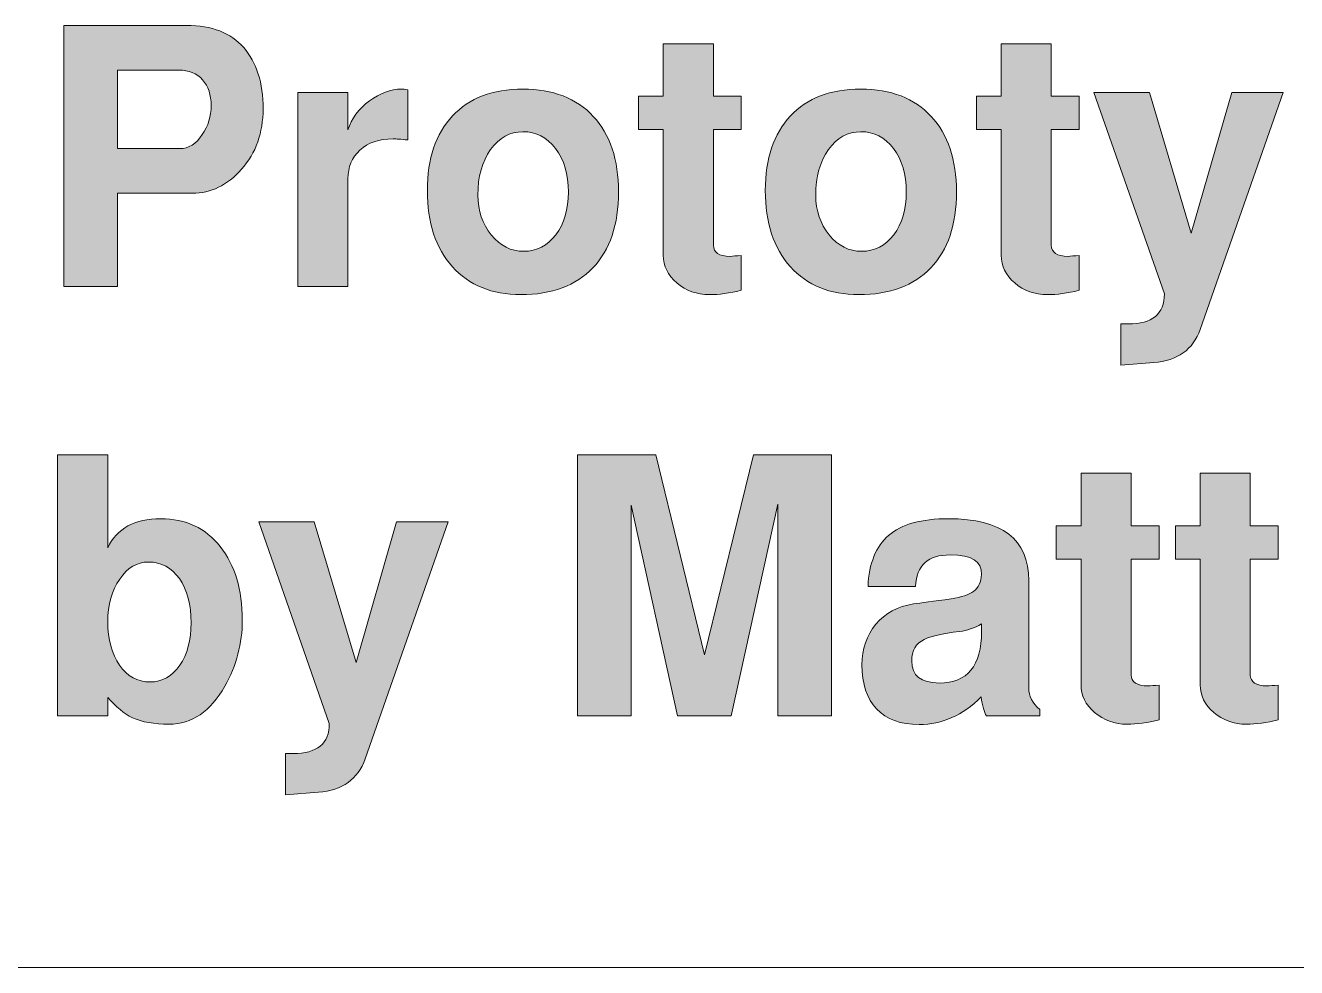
# Model space of a CAD drawing. Header units: inches. Extents: x 0.25 to 7.95, y -7.13 to -0.25.
# Drawn here: x 3.0468 to 3.4907, y -6.4774 to -6.1484 of the extents above; entities that cross this region are included whole.
import ezdxf

# ---------------------------------------------------------------- set-up
doc = ezdxf.new("R2010")
doc.units = ezdxf.units.IN
doc.header["$MEASUREMENT"] = 0
doc.layers.add('Layer 1', color=7, linetype='Continuous')

# ---------------------------------------------------------------- blocks, each defined once
blk = doc.blocks.new('block 97')
at = {"layer": 'Layer 1', "color": 7, "lineweight": 5, "true_color": 0xffffff}
blk.add_lwpolyline([(2.59459, -6.47736), (4.8446, -6.47736)], dxfattribs=at)
blk = doc.blocks.new('block 96')
at = {"layer": 'Layer 1'}
blk.add_blockref('block 97', (0, 0), dxfattribs=at)
blk = doc.blocks.new('block 108')
at = {"layer": 'Layer 1', "true_color": 0xed1f24}
h = blk.add_hatch(color=240, dxfattribs=at)
h.dxf.hatch_style = 2
edge = h.paths.add_edge_path()
edge.add_spline(control_points=[(3.12975, -6.1775), (3.12975, -6.18591), (3.12725, -6.19293), (3.12225, -6.19856), (3.11726, -6.20418), (3.1115, -6.207), (3.105, -6.207), (3.105, -6.207), (3.07888, -6.207), (3.07888, -6.207), (3.07888, -6.207), (3.07888, -6.2395), (3.07888, -6.2395), (3.07888, -6.2395), (3.06013, -6.2395), (3.06013, -6.2395), (3.06013, -6.2395), (3.06013, -6.14837), (3.06013, -6.14837), (3.06013, -6.14837), (3.103, -6.14837), (3.103, -6.14837), (3.11184, -6.14837), (3.1185, -6.15095), (3.123, -6.15612), (3.1275, -6.16129), (3.12975, -6.16842), (3.12975, -6.1775)], knot_values=[0, 0, 0, 0, 1, 1, 1, 2, 2, 2, 3, 3, 3, 4, 4, 4, 5, 5, 5, 6, 6, 6, 7, 7, 7, 8, 8, 8, 9, 9, 9, 9], degree=3, periodic=1)
edge = h.paths.add_edge_path()
edge.add_spline(control_points=[(3.11163, -6.17637), (3.11163, -6.17262), (3.11063, -6.16962), (3.10863, -6.16737), (3.10663, -6.16512), (3.10383, -6.16399), (3.10025, -6.16399), (3.10025, -6.16399), (3.07888, -6.16399), (3.07888, -6.16399), (3.07888, -6.16399), (3.07888, -6.19137), (3.07888, -6.19137), (3.07888, -6.19137), (3.10075, -6.19137), (3.10075, -6.19137), (3.10375, -6.19137), (3.10634, -6.18974), (3.1085, -6.1865), (3.11058, -6.18349), (3.11163, -6.18012), (3.11163, -6.17637)], knot_values=[0, 0, 0, 0, 1, 1, 1, 2, 2, 2, 3, 3, 3, 4, 4, 4, 5, 5, 5, 6, 6, 6, 7, 7, 7, 7], degree=3, periodic=1)
h = blk.add_hatch(color=240, dxfattribs=at)
h.dxf.hatch_style = 2
edge = h.paths.add_edge_path()
edge.add_spline(control_points=[(3.29676, -6.24087), (3.29267, -6.24187), (3.28896, -6.24237), (3.28563, -6.24237), (3.28122, -6.24237), (3.27743, -6.24101), (3.27426, -6.23831), (3.27109, -6.2356), (3.2695, -6.23237), (3.2695, -6.22862), (3.2695, -6.22862), (3.2695, -6.18475), (3.2695, -6.18475), (3.2695, -6.18475), (3.26088, -6.18475), (3.26088, -6.18475), (3.26088, -6.18475), (3.26088, -6.17312), (3.26088, -6.17312), (3.26088, -6.17312), (3.2695, -6.17312), (3.2695, -6.17312), (3.2695, -6.17312), (3.2695, -6.15474), (3.2695, -6.15474), (3.2695, -6.15474), (3.28701, -6.15474), (3.28701, -6.15474), (3.28701, -6.15474), (3.28701, -6.17312), (3.28701, -6.17312), (3.28701, -6.17312), (3.29676, -6.17312), (3.29676, -6.17312), (3.29676, -6.17312), (3.29676, -6.18475), (3.29676, -6.18475), (3.29676, -6.18475), (3.28701, -6.18475), (3.28701, -6.18475), (3.28701, -6.18475), (3.28701, -6.22512), (3.28701, -6.22512), (3.28701, -6.2277), (3.28896, -6.229), (3.29288, -6.229), (3.2938, -6.22892), (3.29509, -6.22883), (3.29676, -6.22875), (3.29676, -6.22875), (3.29676, -6.24087), (3.29676, -6.24087)], knot_values=[0, 0, 0, 0, 1, 1, 1, 2, 2, 2, 3, 3, 3, 4, 4, 4, 5, 5, 5, 6, 6, 6, 7, 7, 7, 8, 8, 8, 9, 9, 9, 10, 10, 10, 11, 11, 11, 12, 12, 12, 13, 13, 13, 14, 14, 14, 15, 15, 15, 16, 16, 16, 17, 17, 17, 17], degree=3, periodic=1)
h = blk.add_hatch(color=240, dxfattribs=at)
h.dxf.hatch_style = 2
edge = h.paths.add_edge_path()
edge.add_spline(control_points=[(3.41476, -6.24087), (3.41067, -6.24187), (3.40696, -6.24237), (3.40363, -6.24237), (3.39922, -6.24237), (3.39543, -6.24101), (3.39226, -6.23831), (3.38909, -6.2356), (3.38751, -6.23237), (3.38751, -6.22862), (3.38751, -6.22862), (3.38751, -6.18475), (3.38751, -6.18475), (3.38751, -6.18475), (3.37888, -6.18475), (3.37888, -6.18475), (3.37888, -6.18475), (3.37888, -6.17312), (3.37888, -6.17312), (3.37888, -6.17312), (3.38751, -6.17312), (3.38751, -6.17312), (3.38751, -6.17312), (3.38751, -6.15474), (3.38751, -6.15474), (3.38751, -6.15474), (3.40501, -6.15474), (3.40501, -6.15474), (3.40501, -6.15474), (3.40501, -6.17312), (3.40501, -6.17312), (3.40501, -6.17312), (3.41476, -6.17312), (3.41476, -6.17312), (3.41476, -6.17312), (3.41476, -6.18475), (3.41476, -6.18475), (3.41476, -6.18475), (3.40501, -6.18475), (3.40501, -6.18475), (3.40501, -6.18475), (3.40501, -6.22512), (3.40501, -6.22512), (3.40501, -6.2277), (3.40696, -6.229), (3.41088, -6.229), (3.4118, -6.22892), (3.41309, -6.22883), (3.41476, -6.22875), (3.41476, -6.22875), (3.41476, -6.24087), (3.41476, -6.24087)], knot_values=[0, 0, 0, 0, 1, 1, 1, 2, 2, 2, 3, 3, 3, 4, 4, 4, 5, 5, 5, 6, 6, 6, 7, 7, 7, 8, 8, 8, 9, 9, 9, 10, 10, 10, 11, 11, 11, 12, 12, 12, 13, 13, 13, 14, 14, 14, 15, 15, 15, 16, 16, 16, 17, 17, 17, 17], degree=3, periodic=1)
h = blk.add_hatch(color=240, dxfattribs=at)
h.dxf.hatch_style = 2
edge = h.paths.add_edge_path()
edge.add_spline(control_points=[(3.18025, -6.18837), (3.17792, -6.18812), (3.17621, -6.188), (3.17512, -6.188), (3.17021, -6.188), (3.16635, -6.18931), (3.16356, -6.19194), (3.16077, -6.19456), (3.15938, -6.19787), (3.15938, -6.20187), (3.15938, -6.20187), (3.15938, -6.2395), (3.15938, -6.2395), (3.15938, -6.2395), (3.14187, -6.2395), (3.14187, -6.2395), (3.14187, -6.2395), (3.14187, -6.17175), (3.14187, -6.17175), (3.14187, -6.17175), (3.15938, -6.17175), (3.15938, -6.17175), (3.15938, -6.17175), (3.15938, -6.18487), (3.15938, -6.18487), (3.16062, -6.18087), (3.16313, -6.1775), (3.16688, -6.17474), (3.17063, -6.172), (3.17438, -6.17062), (3.17813, -6.17062), (3.17854, -6.17062), (3.17925, -6.1707), (3.18025, -6.17087), (3.18025, -6.17087), (3.18025, -6.18837), (3.18025, -6.18837)], knot_values=[0, 0, 0, 0, 1, 1, 1, 2, 2, 2, 3, 3, 3, 4, 4, 4, 5, 5, 5, 6, 6, 6, 7, 7, 7, 8, 8, 8, 9, 9, 9, 10, 10, 10, 11, 11, 11, 12, 12, 12, 12], degree=3, periodic=1)
h = blk.add_hatch(color=240, dxfattribs=at)
h.dxf.hatch_style = 2
edge = h.paths.add_edge_path()
edge.add_spline(control_points=[(3.25388, -6.2065), (3.25388, -6.21792), (3.2509, -6.22675), (3.24494, -6.233), (3.23898, -6.23924), (3.23058, -6.24237), (3.21975, -6.24237), (3.20966, -6.24237), (3.20171, -6.23912), (3.19588, -6.23262), (3.19004, -6.22612), (3.18713, -6.21724), (3.18713, -6.20599), (3.18713, -6.19491), (3.19004, -6.18625), (3.19588, -6.17999), (3.20171, -6.17375), (3.20991, -6.17062), (3.2205, -6.17062), (3.231, -6.17062), (3.23919, -6.17379), (3.24506, -6.18012), (3.25094, -6.18646), (3.25388, -6.19524), (3.25388, -6.2065)], knot_values=[0, 0, 0, 0, 1, 1, 1, 2, 2, 2, 3, 3, 3, 4, 4, 4, 5, 5, 5, 6, 6, 6, 7, 7, 7, 8, 8, 8, 8], degree=3, periodic=1)
edge = h.paths.add_edge_path()
edge.add_spline(control_points=[(3.23638, -6.20656), (3.23638, -6.20032), (3.23488, -6.19526), (3.23187, -6.19135), (3.22888, -6.18745), (3.22508, -6.18549), (3.2205, -6.18549), (3.21592, -6.18549), (3.21214, -6.18757), (3.20919, -6.19172), (3.20623, -6.19588), (3.20475, -6.2012), (3.20475, -6.20768), (3.20475, -6.21308), (3.20631, -6.21769), (3.20944, -6.22151), (3.21257, -6.22534), (3.21633, -6.22725), (3.22075, -6.22725), (3.22534, -6.22725), (3.22909, -6.22531), (3.232, -6.22145), (3.23492, -6.21759), (3.23638, -6.21263), (3.23638, -6.20656)], knot_values=[0, 0, 0, 0, 1, 1, 1, 2, 2, 2, 3, 3, 3, 4, 4, 4, 5, 5, 5, 6, 6, 6, 7, 7, 7, 8, 8, 8, 8], degree=3, periodic=1)
h = blk.add_hatch(color=240, dxfattribs=at)
h.dxf.hatch_style = 2
edge = h.paths.add_edge_path()
edge.add_spline(control_points=[(3.37189, -6.2065), (3.37189, -6.21792), (3.3689, -6.22675), (3.36295, -6.233), (3.35699, -6.23924), (3.34859, -6.24237), (3.33775, -6.24237), (3.32767, -6.24237), (3.31972, -6.23912), (3.31388, -6.23262), (3.30805, -6.22612), (3.30514, -6.21724), (3.30514, -6.20599), (3.30514, -6.19491), (3.30805, -6.18625), (3.31388, -6.17999), (3.31972, -6.17375), (3.32792, -6.17062), (3.33851, -6.17062), (3.34901, -6.17062), (3.3572, -6.17379), (3.36307, -6.18012), (3.36894, -6.18646), (3.37189, -6.19524), (3.37189, -6.2065)], knot_values=[0, 0, 0, 0, 1, 1, 1, 2, 2, 2, 3, 3, 3, 4, 4, 4, 5, 5, 5, 6, 6, 6, 7, 7, 7, 8, 8, 8, 8], degree=3, periodic=1)
edge = h.paths.add_edge_path()
edge.add_spline(control_points=[(3.35438, -6.20656), (3.35438, -6.20032), (3.35288, -6.19526), (3.34988, -6.19135), (3.34688, -6.18745), (3.34309, -6.18549), (3.33851, -6.18549), (3.33392, -6.18549), (3.33015, -6.18757), (3.3272, -6.19172), (3.32424, -6.19588), (3.32276, -6.2012), (3.32276, -6.20768), (3.32276, -6.21308), (3.32432, -6.21769), (3.32745, -6.22151), (3.33057, -6.22534), (3.33434, -6.22725), (3.33876, -6.22725), (3.34334, -6.22725), (3.34709, -6.22531), (3.35001, -6.22145), (3.35293, -6.21759), (3.35438, -6.21263), (3.35438, -6.20656)], knot_values=[0, 0, 0, 0, 1, 1, 1, 2, 2, 2, 3, 3, 3, 4, 4, 4, 5, 5, 5, 6, 6, 6, 7, 7, 7, 8, 8, 8, 8], degree=3, periodic=1)
h = blk.add_hatch(color=240, dxfattribs=at)
h.dxf.hatch_style = 2
edge = h.paths.add_edge_path()
edge.add_spline(control_points=[(3.48601, -6.17175), (3.48601, -6.17175), (3.45701, -6.2545), (3.45701, -6.2545), (3.45451, -6.26158), (3.44909, -6.26546), (3.44076, -6.26612), (3.44076, -6.26612), (3.42926, -6.26699), (3.42926, -6.26699), (3.42926, -6.26699), (3.42926, -6.25262), (3.42926, -6.25262), (3.42926, -6.25262), (3.43188, -6.25262), (3.43188, -6.25262), (3.4403, -6.25262), (3.44451, -6.24912), (3.44451, -6.24212), (3.44451, -6.24212), (3.41988, -6.17175), (3.41988, -6.17175), (3.41988, -6.17175), (3.43926, -6.17175), (3.43926, -6.17175), (3.43926, -6.17175), (3.45388, -6.22087), (3.45388, -6.22087), (3.45388, -6.22087), (3.46801, -6.17175), (3.46801, -6.17175), (3.46801, -6.17175), (3.48601, -6.17175), (3.48601, -6.17175)], knot_values=[0, 0, 0, 0, 1, 1, 1, 2, 2, 2, 3, 3, 3, 4, 4, 4, 5, 5, 5, 6, 6, 6, 7, 7, 7, 8, 8, 8, 9, 9, 9, 10, 10, 10, 11, 11, 11, 11], degree=3, periodic=1)
h = blk.add_hatch(color=240, dxfattribs=at)
h.dxf.hatch_style = 2
edge = h.paths.add_edge_path()
edge.add_spline(control_points=[(3.1225, -6.35599), (3.1225, -6.36416), (3.12046, -6.37187), (3.11638, -6.37912), (3.11138, -6.38795), (3.10488, -6.39237), (3.09688, -6.39237), (3.09171, -6.39237), (3.08746, -6.39162), (3.08413, -6.39012), (3.08121, -6.3887), (3.07834, -6.38633), (3.0755, -6.383), (3.0755, -6.383), (3.0755, -6.38949), (3.0755, -6.38949), (3.0755, -6.38949), (3.058, -6.38949), (3.058, -6.38949), (3.058, -6.38949), (3.058, -6.29837), (3.058, -6.29837), (3.058, -6.29837), (3.0755, -6.29837), (3.0755, -6.29837), (3.0755, -6.29837), (3.0755, -6.33074), (3.0755, -6.33074), (3.07875, -6.32399), (3.08492, -6.32062), (3.094, -6.32062), (3.10275, -6.32062), (3.10969, -6.32387), (3.11481, -6.33037), (3.11994, -6.33687), (3.1225, -6.34541), (3.1225, -6.35599)], knot_values=[0, 0, 0, 0, 1, 1, 1, 2, 2, 2, 3, 3, 3, 4, 4, 4, 5, 5, 5, 6, 6, 6, 7, 7, 7, 8, 8, 8, 9, 9, 9, 10, 10, 10, 11, 11, 11, 12, 12, 12, 12], degree=3, periodic=1)
edge = h.paths.add_edge_path()
edge.add_spline(control_points=[(3.10463, -6.35699), (3.10463, -6.35058), (3.10326, -6.34543), (3.10052, -6.34155), (3.09778, -6.33768), (3.09417, -6.33574), (3.08969, -6.33574), (3.08579, -6.33574), (3.08245, -6.33772), (3.07967, -6.34168), (3.07689, -6.34564), (3.0755, -6.35062), (3.0755, -6.35661), (3.0755, -6.36279), (3.07687, -6.36782), (3.07961, -6.37174), (3.08235, -6.37566), (3.08591, -6.37762), (3.09031, -6.37762), (3.09454, -6.37762), (3.09799, -6.37568), (3.10065, -6.37181), (3.1033, -6.36793), (3.10463, -6.36299), (3.10463, -6.35699)], knot_values=[0, 0, 0, 0, 1, 1, 1, 2, 2, 2, 3, 3, 3, 4, 4, 4, 5, 5, 5, 6, 6, 6, 7, 7, 7, 8, 8, 8, 8], degree=3, periodic=1)
h = blk.add_hatch(color=240, dxfattribs=at)
h.dxf.hatch_style = 2
h.paths.add_polyline_path([(3.32826, -6.38949), (3.30951, -6.38949), (3.30951, -6.31549), (3.29326, -6.38949), (3.27451, -6.38949), (3.25825, -6.31587), (3.25825, -6.38949), (3.23951, -6.38949), (3.23951, -6.29837), (3.26694, -6.29837), (3.28387, -6.36813), (3.30098, -6.29837), (3.32826, -6.29837)])
h = blk.add_hatch(color=240, dxfattribs=at)
h.dxf.hatch_style = 2
edge = h.paths.add_edge_path()
edge.add_spline(control_points=[(3.44264, -6.39087), (3.43855, -6.39187), (3.43484, -6.39237), (3.43151, -6.39237), (3.4271, -6.39237), (3.42331, -6.39101), (3.42014, -6.38831), (3.41697, -6.3856), (3.41538, -6.38236), (3.41538, -6.37861), (3.41538, -6.37861), (3.41538, -6.33474), (3.41538, -6.33474), (3.41538, -6.33474), (3.40676, -6.33474), (3.40676, -6.33474), (3.40676, -6.33474), (3.40676, -6.32312), (3.40676, -6.32312), (3.40676, -6.32312), (3.41538, -6.32312), (3.41538, -6.32312), (3.41538, -6.32312), (3.41538, -6.30474), (3.41538, -6.30474), (3.41538, -6.30474), (3.43289, -6.30474), (3.43289, -6.30474), (3.43289, -6.30474), (3.43289, -6.32312), (3.43289, -6.32312), (3.43289, -6.32312), (3.44264, -6.32312), (3.44264, -6.32312), (3.44264, -6.32312), (3.44264, -6.33474), (3.44264, -6.33474), (3.44264, -6.33474), (3.43289, -6.33474), (3.43289, -6.33474), (3.43289, -6.33474), (3.43289, -6.37512), (3.43289, -6.37512), (3.43289, -6.3777), (3.43484, -6.37899), (3.43876, -6.37899), (3.43968, -6.37891), (3.44097, -6.37882), (3.44264, -6.37874), (3.44264, -6.37874), (3.44264, -6.39087), (3.44264, -6.39087)], knot_values=[0, 0, 0, 0, 1, 1, 1, 2, 2, 2, 3, 3, 3, 4, 4, 4, 5, 5, 5, 6, 6, 6, 7, 7, 7, 8, 8, 8, 9, 9, 9, 10, 10, 10, 11, 11, 11, 12, 12, 12, 13, 13, 13, 14, 14, 14, 15, 15, 15, 16, 16, 16, 17, 17, 17, 17], degree=3, periodic=1)
h = blk.add_hatch(color=240, dxfattribs=at)
h.dxf.hatch_style = 2
edge = h.paths.add_edge_path()
edge.add_spline(control_points=[(3.48427, -6.39087), (3.48018, -6.39187), (3.47647, -6.39237), (3.47314, -6.39237), (3.46872, -6.39237), (3.46493, -6.39101), (3.46176, -6.38831), (3.4586, -6.3856), (3.45701, -6.38236), (3.45701, -6.37861), (3.45701, -6.37861), (3.45701, -6.33474), (3.45701, -6.33474), (3.45701, -6.33474), (3.44838, -6.33474), (3.44838, -6.33474), (3.44838, -6.33474), (3.44838, -6.32312), (3.44838, -6.32312), (3.44838, -6.32312), (3.45701, -6.32312), (3.45701, -6.32312), (3.45701, -6.32312), (3.45701, -6.30474), (3.45701, -6.30474), (3.45701, -6.30474), (3.47451, -6.30474), (3.47451, -6.30474), (3.47451, -6.30474), (3.47451, -6.32312), (3.47451, -6.32312), (3.47451, -6.32312), (3.48427, -6.32312), (3.48427, -6.32312), (3.48427, -6.32312), (3.48427, -6.33474), (3.48427, -6.33474), (3.48427, -6.33474), (3.47451, -6.33474), (3.47451, -6.33474), (3.47451, -6.33474), (3.47451, -6.37512), (3.47451, -6.37512), (3.47451, -6.3777), (3.47647, -6.37899), (3.48039, -6.37899), (3.4813, -6.37891), (3.4826, -6.37882), (3.48427, -6.37874), (3.48427, -6.37874), (3.48427, -6.39087), (3.48427, -6.39087)], knot_values=[0, 0, 0, 0, 1, 1, 1, 2, 2, 2, 3, 3, 3, 4, 4, 4, 5, 5, 5, 6, 6, 6, 7, 7, 7, 8, 8, 8, 9, 9, 9, 10, 10, 10, 11, 11, 11, 12, 12, 12, 13, 13, 13, 14, 14, 14, 15, 15, 15, 16, 16, 16, 17, 17, 17, 17], degree=3, periodic=1)
h = blk.add_hatch(color=240, dxfattribs=at)
h.dxf.hatch_style = 2
edge = h.paths.add_edge_path()
edge.add_spline(control_points=[(3.40101, -6.38949), (3.40101, -6.38949), (3.38239, -6.38949), (3.38239, -6.38949), (3.38155, -6.38816), (3.38092, -6.38595), (3.38051, -6.38287), (3.37409, -6.38928), (3.36688, -6.39249), (3.35888, -6.39249), (3.35238, -6.39249), (3.34743, -6.39068), (3.34401, -6.38706), (3.34059, -6.38343), (3.33888, -6.37828), (3.33888, -6.37162), (3.33888, -6.36612), (3.34051, -6.36141), (3.34376, -6.35749), (3.34701, -6.35358), (3.35138, -6.3512), (3.35688, -6.35037), (3.35946, -6.35004), (3.36384, -6.34945), (3.37001, -6.34862), (3.37367, -6.34804), (3.37632, -6.34714), (3.37794, -6.34593), (3.37957, -6.34472), (3.38047, -6.34279), (3.38064, -6.34012), (3.38088, -6.33554), (3.37726, -6.33325), (3.36976, -6.33325), (3.36192, -6.33325), (3.35788, -6.33691), (3.35763, -6.34425), (3.35763, -6.34425), (3.341, -6.34425), (3.341, -6.34425), (3.34134, -6.33624), (3.34374, -6.3303), (3.34819, -6.32643), (3.35265, -6.32256), (3.35963, -6.32062), (3.36913, -6.32062), (3.3878, -6.32062), (3.39714, -6.32783), (3.39714, -6.34224), (3.39714, -6.34224), (3.39714, -6.37962), (3.39714, -6.37962), (3.39714, -6.38253), (3.39842, -6.38508), (3.40101, -6.38724), (3.40101, -6.38724), (3.40101, -6.38949), (3.40101, -6.38949)], knot_values=[0, 0, 0, 0, 1, 1, 1, 2, 2, 2, 3, 3, 3, 4, 4, 4, 5, 5, 5, 6, 6, 6, 7, 7, 7, 8, 8, 8, 9, 9, 9, 10, 10, 10, 11, 11, 11, 12, 12, 12, 13, 13, 13, 14, 14, 14, 15, 15, 15, 16, 16, 16, 17, 17, 17, 18, 18, 18, 19, 19, 19, 19], degree=3, periodic=1)
edge = h.paths.add_edge_path()
edge.add_spline(control_points=[(3.38064, -6.35999), (3.38064, -6.35999), (3.38064, -6.35737), (3.38064, -6.35737), (3.37812, -6.35878), (3.37556, -6.35966), (3.37297, -6.35999), (3.36686, -6.36074), (3.36275, -6.36166), (3.36066, -6.36275), (3.35772, -6.36416), (3.35626, -6.36666), (3.35626, -6.37024), (3.35626, -6.37541), (3.35948, -6.37799), (3.36593, -6.37799), (3.37573, -6.37799), (3.38064, -6.372), (3.38064, -6.35999)], knot_values=[0, 0, 0, 0, 1, 1, 1, 2, 2, 2, 3, 3, 3, 4, 4, 4, 5, 5, 5, 6, 6, 6, 6], degree=3, periodic=1)
h = blk.add_hatch(color=240, dxfattribs=at)
h.dxf.hatch_style = 2
edge = h.paths.add_edge_path()
edge.add_spline(control_points=[(3.19438, -6.32174), (3.19438, -6.32174), (3.16538, -6.40449), (3.16538, -6.40449), (3.16288, -6.41157), (3.15746, -6.41545), (3.14913, -6.41612), (3.14913, -6.41612), (3.13763, -6.41699), (3.13763, -6.41699), (3.13763, -6.41699), (3.13763, -6.40262), (3.13763, -6.40262), (3.13763, -6.40262), (3.14025, -6.40262), (3.14025, -6.40262), (3.14867, -6.40262), (3.15288, -6.39912), (3.15288, -6.39212), (3.15288, -6.39212), (3.12825, -6.32174), (3.12825, -6.32174), (3.12825, -6.32174), (3.14762, -6.32174), (3.14762, -6.32174), (3.14762, -6.32174), (3.16225, -6.37087), (3.16225, -6.37087), (3.16225, -6.37087), (3.17638, -6.32174), (3.17638, -6.32174), (3.17638, -6.32174), (3.19438, -6.32174), (3.19438, -6.32174)], knot_values=[0, 0, 0, 0, 1, 1, 1, 2, 2, 2, 3, 3, 3, 4, 4, 4, 5, 5, 5, 6, 6, 6, 7, 7, 7, 8, 8, 8, 9, 9, 9, 10, 10, 10, 11, 11, 11, 11], degree=3, periodic=1)
at = {"layer": 'Layer 1', "lineweight": 0}
blk.add_lwpolyline([(3.32826, -6.38949), (3.30951, -6.38949), (3.30951, -6.31549), (3.29326, -6.38949), (3.27451, -6.38949), (3.25825, -6.31587), (3.25825, -6.38949), (3.23951, -6.38949), (3.23951, -6.29837), (3.26694, -6.29837), (3.28387, -6.36813), (3.30098, -6.29837), (3.32826, -6.29837), (3.32826, -6.38949)], dxfattribs=at)
for points, knots in [([(3.12975, -6.1775), (3.12975, -6.18591), (3.12725, -6.19293), (3.12225, -6.19856), (3.11726, -6.20418), (3.1115, -6.207), (3.105, -6.207), (3.105, -6.207), (3.07888, -6.207), (3.07888, -6.207), (3.07888, -6.207), (3.07888, -6.2395), (3.07888, -6.2395), (3.07888, -6.2395), (3.06013, -6.2395), (3.06013, -6.2395), (3.06013, -6.2395), (3.06013, -6.14837), (3.06013, -6.14837), (3.06013, -6.14837), (3.103, -6.14837), (3.103, -6.14837), (3.11184, -6.14837), (3.1185, -6.15095), (3.123, -6.15612), (3.1275, -6.16129), (3.12975, -6.16842), (3.12975, -6.1775)], [0, 0, 0, 0, 1, 1, 1, 2, 2, 2, 3, 3, 3, 4, 4, 4, 5, 5, 5, 6, 6, 6, 7, 7, 7, 8, 8, 8, 9, 9, 9, 9]), ([(3.29676, -6.24087), (3.29267, -6.24187), (3.28896, -6.24237), (3.28563, -6.24237), (3.28122, -6.24237), (3.27743, -6.24101), (3.27426, -6.23831), (3.27109, -6.2356), (3.2695, -6.23237), (3.2695, -6.22862), (3.2695, -6.22862), (3.2695, -6.18475), (3.2695, -6.18475), (3.2695, -6.18475), (3.26088, -6.18475), (3.26088, -6.18475), (3.26088, -6.18475), (3.26088, -6.17312), (3.26088, -6.17312), (3.26088, -6.17312), (3.2695, -6.17312), (3.2695, -6.17312), (3.2695, -6.17312), (3.2695, -6.15474), (3.2695, -6.15474), (3.2695, -6.15474), (3.28701, -6.15474), (3.28701, -6.15474), (3.28701, -6.15474), (3.28701, -6.17312), (3.28701, -6.17312), (3.28701, -6.17312), (3.29676, -6.17312), (3.29676, -6.17312), (3.29676, -6.17312), (3.29676, -6.18475), (3.29676, -6.18475), (3.29676, -6.18475), (3.28701, -6.18475), (3.28701, -6.18475), (3.28701, -6.18475), (3.28701, -6.22512), (3.28701, -6.22512), (3.28701, -6.2277), (3.28896, -6.229), (3.29288, -6.229), (3.2938, -6.22892), (3.29509, -6.22883), (3.29676, -6.22875), (3.29676, -6.22875), (3.29676, -6.24087), (3.29676, -6.24087)], [0, 0, 0, 0, 1, 1, 1, 2, 2, 2, 3, 3, 3, 4, 4, 4, 5, 5, 5, 6, 6, 6, 7, 7, 7, 8, 8, 8, 9, 9, 9, 10, 10, 10, 11, 11, 11, 12, 12, 12, 13, 13, 13, 14, 14, 14, 15, 15, 15, 16, 16, 16, 17, 17, 17, 17]), ([(3.41476, -6.24087), (3.41067, -6.24187), (3.40696, -6.24237), (3.40363, -6.24237), (3.39922, -6.24237), (3.39543, -6.24101), (3.39226, -6.23831), (3.38909, -6.2356), (3.38751, -6.23237), (3.38751, -6.22862), (3.38751, -6.22862), (3.38751, -6.18475), (3.38751, -6.18475), (3.38751, -6.18475), (3.37888, -6.18475), (3.37888, -6.18475), (3.37888, -6.18475), (3.37888, -6.17312), (3.37888, -6.17312), (3.37888, -6.17312), (3.38751, -6.17312), (3.38751, -6.17312), (3.38751, -6.17312), (3.38751, -6.15474), (3.38751, -6.15474), (3.38751, -6.15474), (3.40501, -6.15474), (3.40501, -6.15474), (3.40501, -6.15474), (3.40501, -6.17312), (3.40501, -6.17312), (3.40501, -6.17312), (3.41476, -6.17312), (3.41476, -6.17312), (3.41476, -6.17312), (3.41476, -6.18475), (3.41476, -6.18475), (3.41476, -6.18475), (3.40501, -6.18475), (3.40501, -6.18475), (3.40501, -6.18475), (3.40501, -6.22512), (3.40501, -6.22512), (3.40501, -6.2277), (3.40696, -6.229), (3.41088, -6.229), (3.4118, -6.22892), (3.41309, -6.22883), (3.41476, -6.22875), (3.41476, -6.22875), (3.41476, -6.24087), (3.41476, -6.24087)], [0, 0, 0, 0, 1, 1, 1, 2, 2, 2, 3, 3, 3, 4, 4, 4, 5, 5, 5, 6, 6, 6, 7, 7, 7, 8, 8, 8, 9, 9, 9, 10, 10, 10, 11, 11, 11, 12, 12, 12, 13, 13, 13, 14, 14, 14, 15, 15, 15, 16, 16, 16, 17, 17, 17, 17]), ([(3.11163, -6.17637), (3.11163, -6.17262), (3.11063, -6.16962), (3.10863, -6.16737), (3.10663, -6.16512), (3.10383, -6.16399), (3.10025, -6.16399), (3.10025, -6.16399), (3.07888, -6.16399), (3.07888, -6.16399), (3.07888, -6.16399), (3.07888, -6.19137), (3.07888, -6.19137), (3.07888, -6.19137), (3.10075, -6.19137), (3.10075, -6.19137), (3.10375, -6.19137), (3.10634, -6.18974), (3.1085, -6.1865), (3.11058, -6.18349), (3.11163, -6.18012), (3.11163, -6.17637)], [0, 0, 0, 0, 1, 1, 1, 2, 2, 2, 3, 3, 3, 4, 4, 4, 5, 5, 5, 6, 6, 6, 7, 7, 7, 7]), ([(3.18025, -6.18837), (3.17792, -6.18812), (3.17621, -6.188), (3.17512, -6.188), (3.17021, -6.188), (3.16635, -6.18931), (3.16356, -6.19194), (3.16077, -6.19456), (3.15938, -6.19787), (3.15938, -6.20187), (3.15938, -6.20187), (3.15938, -6.2395), (3.15938, -6.2395), (3.15938, -6.2395), (3.14187, -6.2395), (3.14187, -6.2395), (3.14187, -6.2395), (3.14187, -6.17175), (3.14187, -6.17175), (3.14187, -6.17175), (3.15938, -6.17175), (3.15938, -6.17175), (3.15938, -6.17175), (3.15938, -6.18487), (3.15938, -6.18487), (3.16062, -6.18087), (3.16313, -6.1775), (3.16688, -6.17474), (3.17063, -6.172), (3.17438, -6.17062), (3.17813, -6.17062), (3.17854, -6.17062), (3.17925, -6.1707), (3.18025, -6.17087), (3.18025, -6.17087), (3.18025, -6.18837), (3.18025, -6.18837)], [0, 0, 0, 0, 1, 1, 1, 2, 2, 2, 3, 3, 3, 4, 4, 4, 5, 5, 5, 6, 6, 6, 7, 7, 7, 8, 8, 8, 9, 9, 9, 10, 10, 10, 11, 11, 11, 12, 12, 12, 12]), ([(3.25388, -6.2065), (3.25388, -6.21792), (3.2509, -6.22675), (3.24494, -6.233), (3.23898, -6.23924), (3.23058, -6.24237), (3.21975, -6.24237), (3.20966, -6.24237), (3.20171, -6.23912), (3.19588, -6.23262), (3.19004, -6.22612), (3.18713, -6.21724), (3.18713, -6.20599), (3.18713, -6.19491), (3.19004, -6.18625), (3.19588, -6.17999), (3.20171, -6.17375), (3.20991, -6.17062), (3.2205, -6.17062), (3.231, -6.17062), (3.23919, -6.17379), (3.24506, -6.18012), (3.25094, -6.18646), (3.25388, -6.19524), (3.25388, -6.2065)], [0, 0, 0, 0, 1, 1, 1, 2, 2, 2, 3, 3, 3, 4, 4, 4, 5, 5, 5, 6, 6, 6, 7, 7, 7, 8, 8, 8, 8]), ([(3.37189, -6.2065), (3.37189, -6.21792), (3.3689, -6.22675), (3.36295, -6.233), (3.35699, -6.23924), (3.34859, -6.24237), (3.33775, -6.24237), (3.32767, -6.24237), (3.31972, -6.23912), (3.31388, -6.23262), (3.30805, -6.22612), (3.30514, -6.21724), (3.30514, -6.20599), (3.30514, -6.19491), (3.30805, -6.18625), (3.31388, -6.17999), (3.31972, -6.17375), (3.32792, -6.17062), (3.33851, -6.17062), (3.34901, -6.17062), (3.3572, -6.17379), (3.36307, -6.18012), (3.36894, -6.18646), (3.37189, -6.19524), (3.37189, -6.2065)], [0, 0, 0, 0, 1, 1, 1, 2, 2, 2, 3, 3, 3, 4, 4, 4, 5, 5, 5, 6, 6, 6, 7, 7, 7, 8, 8, 8, 8]), ([(3.48601, -6.17175), (3.48601, -6.17175), (3.45701, -6.2545), (3.45701, -6.2545), (3.45451, -6.26158), (3.44909, -6.26546), (3.44076, -6.26612), (3.44076, -6.26612), (3.42926, -6.26699), (3.42926, -6.26699), (3.42926, -6.26699), (3.42926, -6.25262), (3.42926, -6.25262), (3.42926, -6.25262), (3.43188, -6.25262), (3.43188, -6.25262), (3.4403, -6.25262), (3.44451, -6.24912), (3.44451, -6.24212), (3.44451, -6.24212), (3.41988, -6.17175), (3.41988, -6.17175), (3.41988, -6.17175), (3.43926, -6.17175), (3.43926, -6.17175), (3.43926, -6.17175), (3.45388, -6.22087), (3.45388, -6.22087), (3.45388, -6.22087), (3.46801, -6.17175), (3.46801, -6.17175), (3.46801, -6.17175), (3.48601, -6.17175), (3.48601, -6.17175)], [0, 0, 0, 0, 1, 1, 1, 2, 2, 2, 3, 3, 3, 4, 4, 4, 5, 5, 5, 6, 6, 6, 7, 7, 7, 8, 8, 8, 9, 9, 9, 10, 10, 10, 11, 11, 11, 11]), ([(3.23638, -6.20656), (3.23638, -6.20032), (3.23488, -6.19526), (3.23187, -6.19135), (3.22888, -6.18745), (3.22508, -6.18549), (3.2205, -6.18549), (3.21592, -6.18549), (3.21214, -6.18757), (3.20919, -6.19172), (3.20623, -6.19588), (3.20475, -6.2012), (3.20475, -6.20768), (3.20475, -6.21308), (3.20631, -6.21769), (3.20944, -6.22151), (3.21257, -6.22534), (3.21633, -6.22725), (3.22075, -6.22725), (3.22534, -6.22725), (3.22909, -6.22531), (3.232, -6.22145), (3.23492, -6.21759), (3.23638, -6.21263), (3.23638, -6.20656)], [0, 0, 0, 0, 1, 1, 1, 2, 2, 2, 3, 3, 3, 4, 4, 4, 5, 5, 5, 6, 6, 6, 7, 7, 7, 8, 8, 8, 8]), ([(3.35438, -6.20656), (3.35438, -6.20032), (3.35288, -6.19526), (3.34988, -6.19135), (3.34688, -6.18745), (3.34309, -6.18549), (3.33851, -6.18549), (3.33392, -6.18549), (3.33015, -6.18757), (3.3272, -6.19172), (3.32424, -6.19588), (3.32276, -6.2012), (3.32276, -6.20768), (3.32276, -6.21308), (3.32432, -6.21769), (3.32745, -6.22151), (3.33057, -6.22534), (3.33434, -6.22725), (3.33876, -6.22725), (3.34334, -6.22725), (3.34709, -6.22531), (3.35001, -6.22145), (3.35293, -6.21759), (3.35438, -6.21263), (3.35438, -6.20656)], [0, 0, 0, 0, 1, 1, 1, 2, 2, 2, 3, 3, 3, 4, 4, 4, 5, 5, 5, 6, 6, 6, 7, 7, 7, 8, 8, 8, 8]), ([(3.1225, -6.35599), (3.1225, -6.36416), (3.12046, -6.37187), (3.11638, -6.37912), (3.11138, -6.38795), (3.10488, -6.39237), (3.09688, -6.39237), (3.09171, -6.39237), (3.08746, -6.39162), (3.08413, -6.39012), (3.08121, -6.3887), (3.07834, -6.38633), (3.0755, -6.383), (3.0755, -6.383), (3.0755, -6.38949), (3.0755, -6.38949), (3.0755, -6.38949), (3.058, -6.38949), (3.058, -6.38949), (3.058, -6.38949), (3.058, -6.29837), (3.058, -6.29837), (3.058, -6.29837), (3.0755, -6.29837), (3.0755, -6.29837), (3.0755, -6.29837), (3.0755, -6.33074), (3.0755, -6.33074), (3.07875, -6.32399), (3.08492, -6.32062), (3.094, -6.32062), (3.10275, -6.32062), (3.10969, -6.32387), (3.11481, -6.33037), (3.11994, -6.33687), (3.1225, -6.34541), (3.1225, -6.35599)], [0, 0, 0, 0, 1, 1, 1, 2, 2, 2, 3, 3, 3, 4, 4, 4, 5, 5, 5, 6, 6, 6, 7, 7, 7, 8, 8, 8, 9, 9, 9, 10, 10, 10, 11, 11, 11, 12, 12, 12, 12]), ([(3.44264, -6.39087), (3.43855, -6.39187), (3.43484, -6.39237), (3.43151, -6.39237), (3.4271, -6.39237), (3.42331, -6.39101), (3.42014, -6.38831), (3.41697, -6.3856), (3.41538, -6.38236), (3.41538, -6.37861), (3.41538, -6.37861), (3.41538, -6.33474), (3.41538, -6.33474), (3.41538, -6.33474), (3.40676, -6.33474), (3.40676, -6.33474), (3.40676, -6.33474), (3.40676, -6.32312), (3.40676, -6.32312), (3.40676, -6.32312), (3.41538, -6.32312), (3.41538, -6.32312), (3.41538, -6.32312), (3.41538, -6.30474), (3.41538, -6.30474), (3.41538, -6.30474), (3.43289, -6.30474), (3.43289, -6.30474), (3.43289, -6.30474), (3.43289, -6.32312), (3.43289, -6.32312), (3.43289, -6.32312), (3.44264, -6.32312), (3.44264, -6.32312), (3.44264, -6.32312), (3.44264, -6.33474), (3.44264, -6.33474), (3.44264, -6.33474), (3.43289, -6.33474), (3.43289, -6.33474), (3.43289, -6.33474), (3.43289, -6.37512), (3.43289, -6.37512), (3.43289, -6.3777), (3.43484, -6.37899), (3.43876, -6.37899), (3.43968, -6.37891), (3.44097, -6.37882), (3.44264, -6.37874), (3.44264, -6.37874), (3.44264, -6.39087), (3.44264, -6.39087)], [0, 0, 0, 0, 1, 1, 1, 2, 2, 2, 3, 3, 3, 4, 4, 4, 5, 5, 5, 6, 6, 6, 7, 7, 7, 8, 8, 8, 9, 9, 9, 10, 10, 10, 11, 11, 11, 12, 12, 12, 13, 13, 13, 14, 14, 14, 15, 15, 15, 16, 16, 16, 17, 17, 17, 17]), ([(3.48427, -6.39087), (3.48018, -6.39187), (3.47647, -6.39237), (3.47314, -6.39237), (3.46872, -6.39237), (3.46493, -6.39101), (3.46176, -6.38831), (3.4586, -6.3856), (3.45701, -6.38236), (3.45701, -6.37861), (3.45701, -6.37861), (3.45701, -6.33474), (3.45701, -6.33474), (3.45701, -6.33474), (3.44838, -6.33474), (3.44838, -6.33474), (3.44838, -6.33474), (3.44838, -6.32312), (3.44838, -6.32312), (3.44838, -6.32312), (3.45701, -6.32312), (3.45701, -6.32312), (3.45701, -6.32312), (3.45701, -6.30474), (3.45701, -6.30474), (3.45701, -6.30474), (3.47451, -6.30474), (3.47451, -6.30474), (3.47451, -6.30474), (3.47451, -6.32312), (3.47451, -6.32312), (3.47451, -6.32312), (3.48427, -6.32312), (3.48427, -6.32312), (3.48427, -6.32312), (3.48427, -6.33474), (3.48427, -6.33474), (3.48427, -6.33474), (3.47451, -6.33474), (3.47451, -6.33474), (3.47451, -6.33474), (3.47451, -6.37512), (3.47451, -6.37512), (3.47451, -6.3777), (3.47647, -6.37899), (3.48039, -6.37899), (3.4813, -6.37891), (3.4826, -6.37882), (3.48427, -6.37874), (3.48427, -6.37874), (3.48427, -6.39087), (3.48427, -6.39087)], [0, 0, 0, 0, 1, 1, 1, 2, 2, 2, 3, 3, 3, 4, 4, 4, 5, 5, 5, 6, 6, 6, 7, 7, 7, 8, 8, 8, 9, 9, 9, 10, 10, 10, 11, 11, 11, 12, 12, 12, 13, 13, 13, 14, 14, 14, 15, 15, 15, 16, 16, 16, 17, 17, 17, 17]), ([(3.40101, -6.38949), (3.40101, -6.38949), (3.38239, -6.38949), (3.38239, -6.38949), (3.38155, -6.38816), (3.38092, -6.38595), (3.38051, -6.38287), (3.37409, -6.38928), (3.36688, -6.39249), (3.35888, -6.39249), (3.35238, -6.39249), (3.34743, -6.39068), (3.34401, -6.38706), (3.34059, -6.38343), (3.33888, -6.37828), (3.33888, -6.37162), (3.33888, -6.36612), (3.34051, -6.36141), (3.34376, -6.35749), (3.34701, -6.35358), (3.35138, -6.3512), (3.35688, -6.35037), (3.35946, -6.35004), (3.36384, -6.34945), (3.37001, -6.34862), (3.37367, -6.34804), (3.37632, -6.34714), (3.37794, -6.34593), (3.37957, -6.34472), (3.38047, -6.34279), (3.38064, -6.34012), (3.38088, -6.33554), (3.37726, -6.33325), (3.36976, -6.33325), (3.36192, -6.33325), (3.35788, -6.33691), (3.35763, -6.34425), (3.35763, -6.34425), (3.341, -6.34425), (3.341, -6.34425), (3.34134, -6.33624), (3.34374, -6.3303), (3.34819, -6.32643), (3.35265, -6.32256), (3.35963, -6.32062), (3.36913, -6.32062), (3.3878, -6.32062), (3.39714, -6.32783), (3.39714, -6.34224), (3.39714, -6.34224), (3.39714, -6.37962), (3.39714, -6.37962), (3.39714, -6.38253), (3.39842, -6.38508), (3.40101, -6.38724), (3.40101, -6.38724), (3.40101, -6.38949), (3.40101, -6.38949)], [0, 0, 0, 0, 1, 1, 1, 2, 2, 2, 3, 3, 3, 4, 4, 4, 5, 5, 5, 6, 6, 6, 7, 7, 7, 8, 8, 8, 9, 9, 9, 10, 10, 10, 11, 11, 11, 12, 12, 12, 13, 13, 13, 14, 14, 14, 15, 15, 15, 16, 16, 16, 17, 17, 17, 18, 18, 18, 19, 19, 19, 19]), ([(3.19438, -6.32174), (3.19438, -6.32174), (3.16538, -6.40449), (3.16538, -6.40449), (3.16288, -6.41157), (3.15746, -6.41545), (3.14913, -6.41612), (3.14913, -6.41612), (3.13763, -6.41699), (3.13763, -6.41699), (3.13763, -6.41699), (3.13763, -6.40262), (3.13763, -6.40262), (3.13763, -6.40262), (3.14025, -6.40262), (3.14025, -6.40262), (3.14867, -6.40262), (3.15288, -6.39912), (3.15288, -6.39212), (3.15288, -6.39212), (3.12825, -6.32174), (3.12825, -6.32174), (3.12825, -6.32174), (3.14762, -6.32174), (3.14762, -6.32174), (3.14762, -6.32174), (3.16225, -6.37087), (3.16225, -6.37087), (3.16225, -6.37087), (3.17638, -6.32174), (3.17638, -6.32174), (3.17638, -6.32174), (3.19438, -6.32174), (3.19438, -6.32174)], [0, 0, 0, 0, 1, 1, 1, 2, 2, 2, 3, 3, 3, 4, 4, 4, 5, 5, 5, 6, 6, 6, 7, 7, 7, 8, 8, 8, 9, 9, 9, 10, 10, 10, 11, 11, 11, 11]), ([(3.10463, -6.35699), (3.10463, -6.35058), (3.10326, -6.34543), (3.10052, -6.34155), (3.09778, -6.33768), (3.09417, -6.33574), (3.08969, -6.33574), (3.08579, -6.33574), (3.08245, -6.33772), (3.07967, -6.34168), (3.07689, -6.34564), (3.0755, -6.35062), (3.0755, -6.35661), (3.0755, -6.36279), (3.07687, -6.36782), (3.07961, -6.37174), (3.08235, -6.37566), (3.08591, -6.37762), (3.09031, -6.37762), (3.09454, -6.37762), (3.09799, -6.37568), (3.10065, -6.37181), (3.1033, -6.36793), (3.10463, -6.36299), (3.10463, -6.35699)], [0, 0, 0, 0, 1, 1, 1, 2, 2, 2, 3, 3, 3, 4, 4, 4, 5, 5, 5, 6, 6, 6, 7, 7, 7, 8, 8, 8, 8]), ([(3.38064, -6.35999), (3.38064, -6.35999), (3.38064, -6.35737), (3.38064, -6.35737), (3.37812, -6.35878), (3.37556, -6.35966), (3.37297, -6.35999), (3.36686, -6.36074), (3.36275, -6.36166), (3.36066, -6.36275), (3.35772, -6.36416), (3.35626, -6.36666), (3.35626, -6.37024), (3.35626, -6.37541), (3.35948, -6.37799), (3.36593, -6.37799), (3.37573, -6.37799), (3.38064, -6.372), (3.38064, -6.35999)], [0, 0, 0, 0, 1, 1, 1, 2, 2, 2, 3, 3, 3, 4, 4, 4, 5, 5, 5, 6, 6, 6, 6])]:
    blk.add_open_spline(points, degree=3, knots=knots, dxfattribs=at)
blk = doc.blocks.new('block 107')
at = {"layer": 'Layer 1'}
blk.add_blockref('block 108', (0, 0), dxfattribs=at)
blk = doc.blocks.new('block 105')
at = {"layer": 'Layer 1'}
blk.add_blockref('block 107', (0, 0), dxfattribs=at)

msp = doc.modelspace()

# ---------------------------------------------------------------- block references
at = {"layer": 'Layer 1'}
for name in ['block 96', 'block 105']:
    msp.add_blockref(name, (0, 0), dxfattribs=at)

doc.saveas('drawing.dxf')
